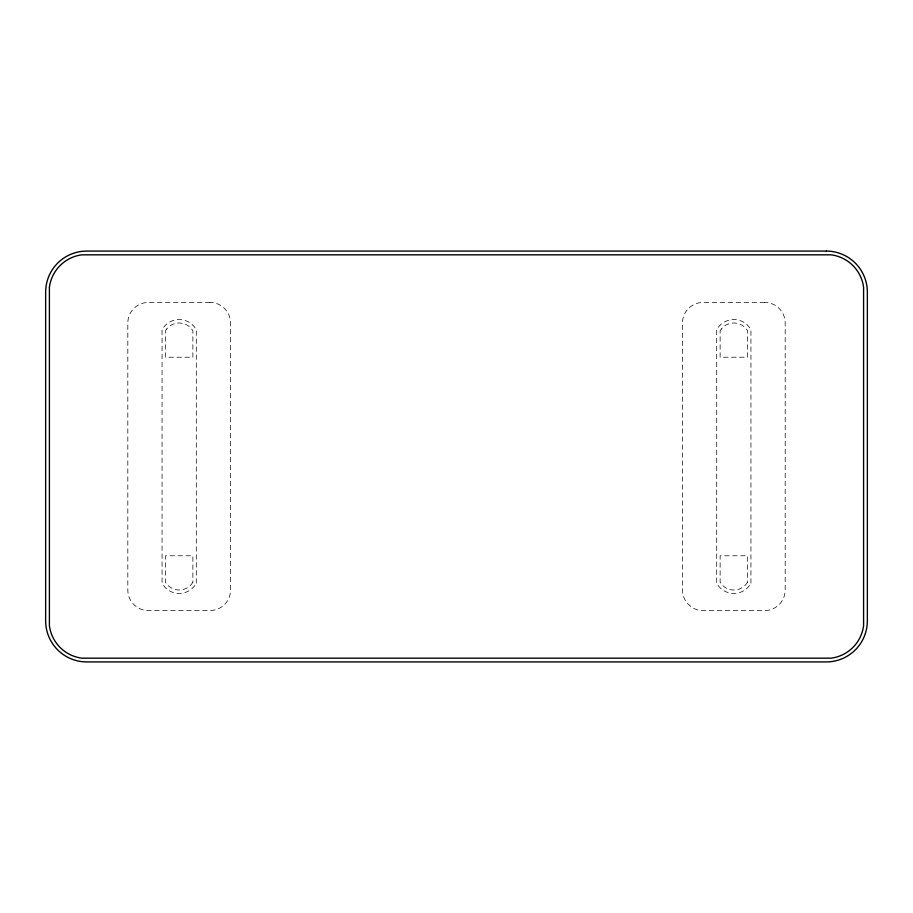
<?xml version="1.0" encoding="UTF-8"?>
<svg xmlns="http://www.w3.org/2000/svg" width="913" height="913" viewBox="0 0 913 913"><rect width="100%" height="100%" fill="white"/><g stroke="black" fill="none" stroke-linecap="round" stroke-linejoin="round"><path stroke-width="0.68" stroke-dasharray="4.57 3.42" d="M166.668 329.034L165.481 330.848L165.481 357.223L192.871 357.223L192.871 330.848L191.684 329.034A15.966 15.966 0 0 0 166.668 329.034M192.871 582.152L191.684 583.966A15.966 15.966 0 0 1 166.668 583.966L165.481 582.152L165.481 555.777L192.871 555.777L192.871 582.152M721.316 329.034L720.129 330.848L720.129 357.223L747.519 357.223L747.519 330.848L746.332 329.034A15.966 15.966 0 0 0 721.316 329.034M747.519 582.152L746.332 583.966A15.966 15.966 0 0 1 721.316 583.966L720.129 582.152L720.129 555.777L747.519 555.777L747.519 582.152M209.99 302.431L148.363 302.431A20.543 20.543 0 0 0 127.82 322.974L127.82 590.026A20.543 20.543 0 0 0 148.363 610.569L209.99 610.569A20.543 20.543 0 0 0 230.533 590.026L230.533 322.974A20.543 20.543 0 0 0 209.99 302.431M764.638 302.431L703.01 302.431A20.543 20.543 0 0 0 682.468 322.974L682.468 590.026A20.543 20.543 0 0 0 703.01 610.569L764.638 610.569A20.543 20.543 0 0 0 785.18 590.026L785.18 322.974A20.543 20.543 0 0 0 764.638 302.431M750.943 583.179L750.943 329.821A19.401 19.401 0 0 0 716.705 329.821L716.705 583.179A19.401 19.401 0 0 0 750.943 583.179M196.295 583.179L196.295 329.821A19.401 19.401 0 0 0 162.058 329.821L162.058 583.179A19.401 19.401 0 0 0 196.295 583.179"/><path stroke-width="1.37" d="M49.405 287.241L49.405 625.759A37.65 37.65 0 0 0 81.816 658.17L831.184 658.17A37.65 37.65 0 0 0 863.595 625.759L863.595 287.241A37.65 37.65 0 0 0 831.184 254.83L81.816 254.83A37.65 37.65 0 0 0 49.405 287.241M826.265 251.075L86.735 251.075A41.085 41.085 0 0 0 45.65 292.16L45.65 620.84A41.085 41.085 0 0 0 86.735 661.925L826.265 661.925A41.085 41.085 0 0 0 867.35 620.84L867.35 292.16A41.085 41.085 0 0 0 826.265 251.075"/></g></svg>
